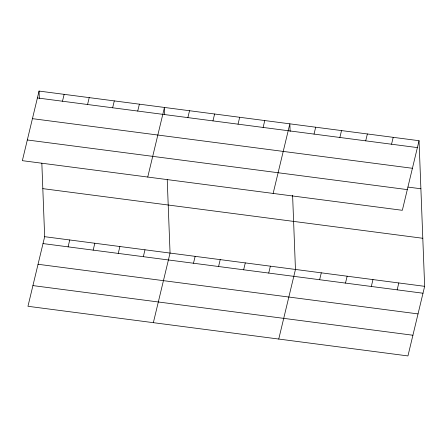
<?xml version="1.0" encoding="UTF-8"?>
<svg xmlns="http://www.w3.org/2000/svg" width="447" height="447" viewBox="0 0 447 447"><rect width="100%" height="100%" fill="white"/><g stroke="black" fill="none" stroke-linecap="round" stroke-linejoin="round"><path stroke-width="0.67" d="M39.057 91.071L22.35 160.669L402.334 210.308L419.04 140.71L39.057 91.071L39.353 98.731M62.485 101.229L64.139 94.345M41.839 163.194L44.666 236.692L27.96 306.29L407.943 355.929L424.65 286.331L419.04 140.71M87.562 104.509L89.216 97.619M68.095 246.85L69.743 239.966M112.644 107.783L114.298 100.899M93.172 250.13L94.825 243.241M137.721 111.057L139.375 104.173M118.248 253.404L119.902 246.52M147.745 177.051L164.451 107.453L164.72 114.415M143.331 256.679L144.984 249.795M187.88 117.611L189.534 110.727M153.355 322.673L170.061 253.075L167.228 179.577M212.956 120.891L214.61 114.002M193.49 263.233L195.138 256.349M238.039 124.165L239.693 117.282M218.566 266.513L220.22 259.623M263.115 127.44L264.769 120.556M243.643 269.787L245.297 262.903M273.139 193.428L289.846 123.83L290.142 131.496M268.725 273.061L270.379 266.177M314.034 134.094L315.688 127.211M278.749 339.055L295.456 269.457L292.601 195.266M339.871 137.469L341.525 130.585M319.644 279.716L321.292 272.832M365.713 140.844L367.367 133.96M345.481 283.091L347.135 276.207M391.55 144.219L393.204 137.335M371.317 286.466L372.971 279.582M397.159 289.84L398.813 282.957M37.408 97.954L417.392 147.599M32.435 118.651L412.419 168.29M407.971 187.081L420.895 188.768M27.317 139.972L407.301 189.612M42.817 188.634L422.801 238.279M44.666 236.692L424.65 286.331M43.013 243.576L422.996 293.221M38.045 264.272L418.029 313.911M32.927 285.594L412.911 335.239"/></g></svg>
